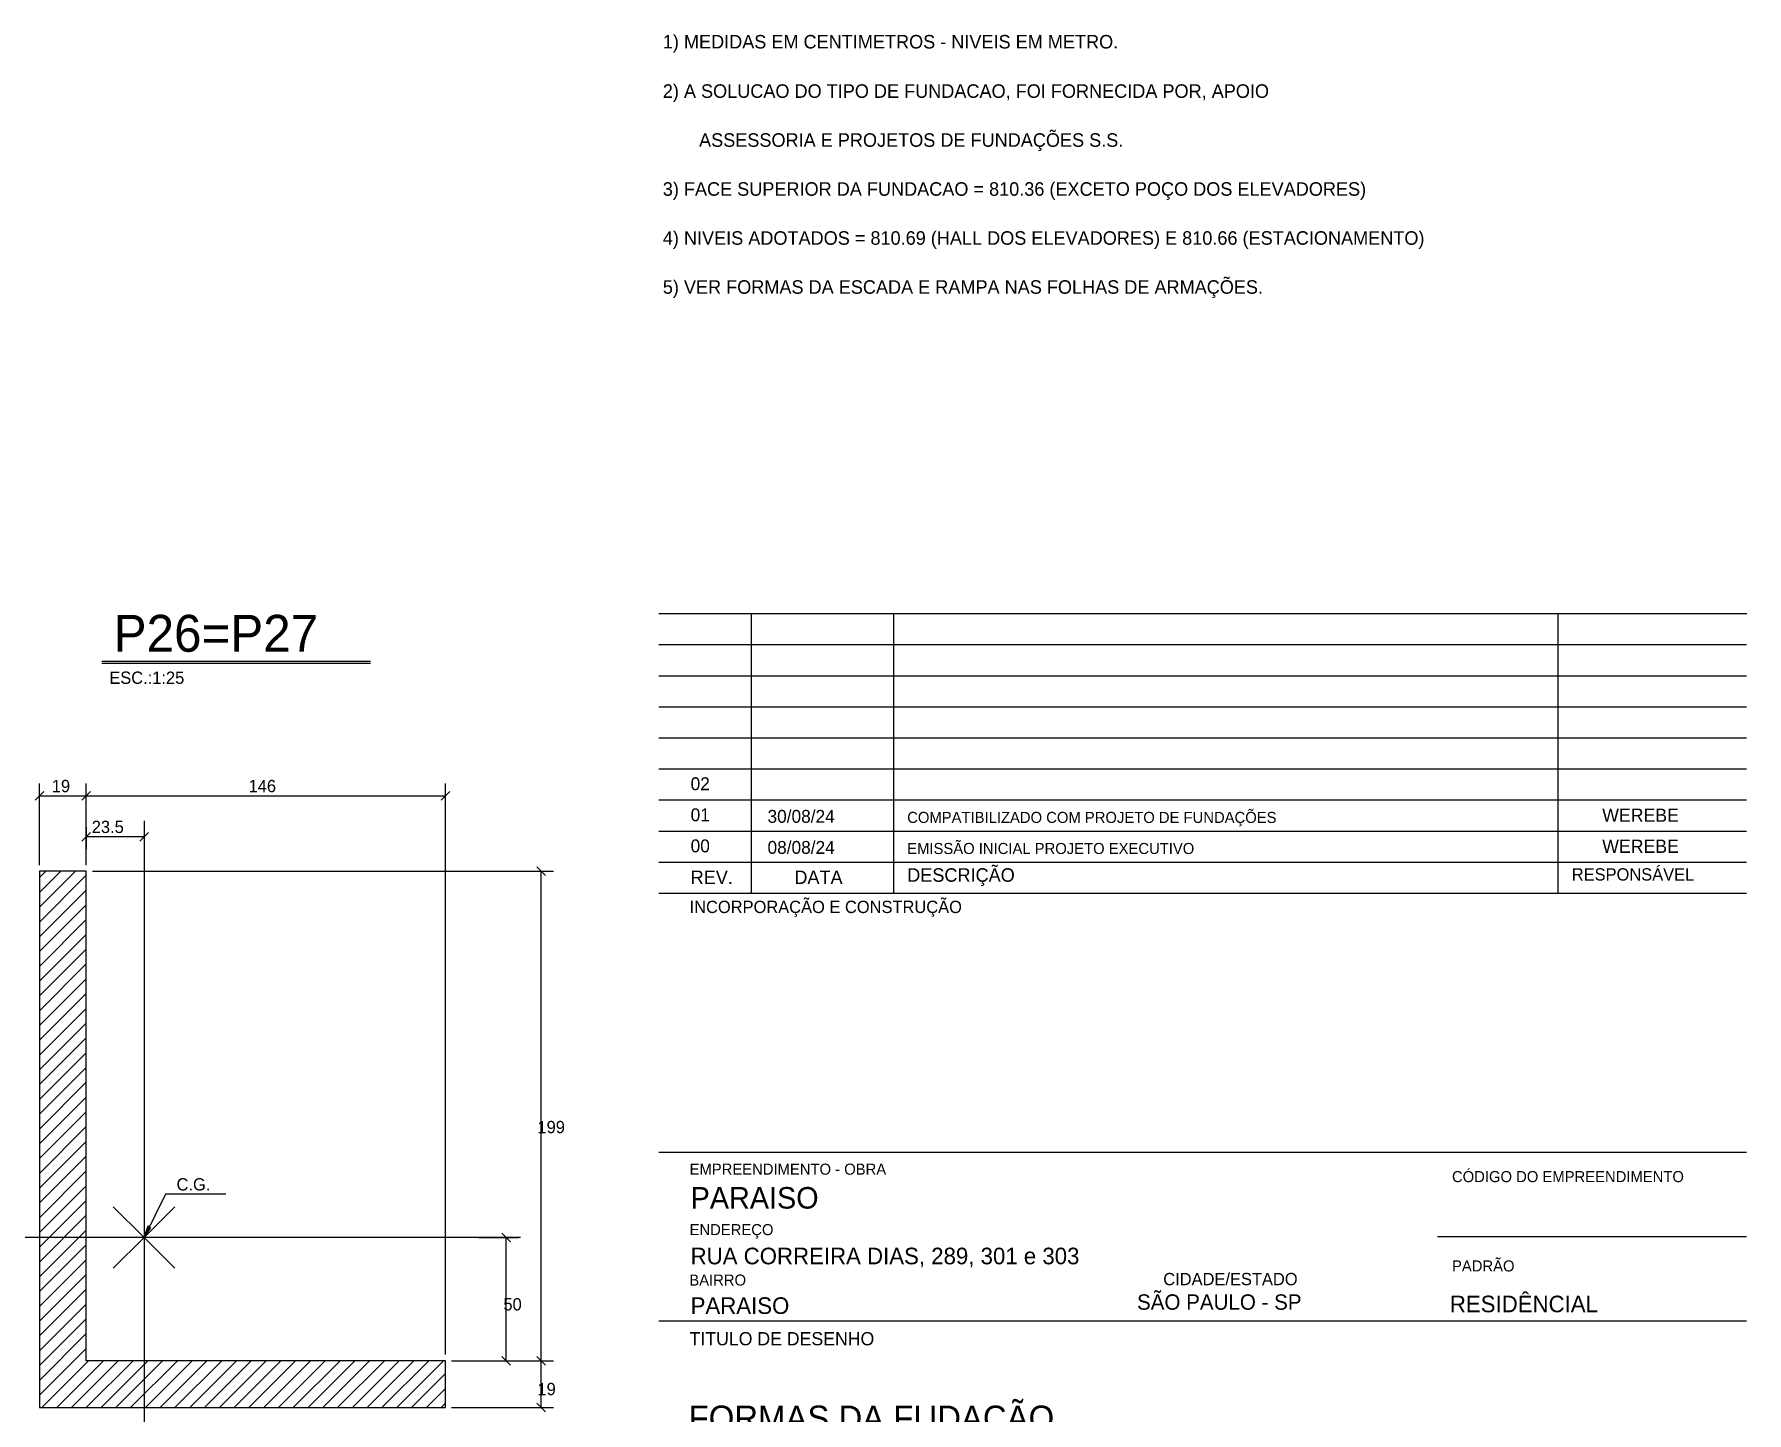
# Model space of a CAD drawing. Header units: metres. Extents: x -5 to 8419, y -6 to 3991.
# Drawn here: x 6977 to 8369, y 1125 to 2246 of the extents above; entities that cross this region are included whole.
import ezdxf

# ---------------------------------------------------------------- set-up
doc = ezdxf.new("R2010")
doc.units = ezdxf.units.M

msp = doc.modelspace()

# ---------------------------------------------------------------- linework, layer by layer
at = {"layer": '1', "color": 1}
for p, q in [((8369.127539, 1547.155801), (7484.895681, 1547.155801)), ((8369.127539, 1336.641449), (7484.895681, 1336.641449)), ((8369.127539, 1268.080276), (8118.099189, 1268.080276)), ((8369.127539, 1199.519104), (7484.895681, 1199.519104))]:
    msp.add_line(p, q, dxfattribs=at)
at = {"layer": '2', "color": 2}
for p, q in [((6977.893625, 1623.00877), (6984.964693, 1630.079838)), ((7015.893625, 1623.00877), (7022.964693, 1630.079838)), ((7015.893625, 1623.00877), (7022.964693, 1630.079838)), ((7307.893625, 1623.00877), (7314.964693, 1630.079838)), ((7022.964693, 1596.878869), (7015.893625, 1589.807801)), ((7069.964693, 1596.878869), (7062.893625, 1589.807801)), ((7392.816897, 1561.717427), (7385.745829, 1568.788495)), ((7066.429159, 1267.43428), (7041.429159, 1292.43428)), ((7066.429159, 1267.43428), (7091.429159, 1292.43428)), ((7066.429159, 1267.43428), (7041.429159, 1242.43428)), ((7066.429159, 1267.43428), (7091.429159, 1242.43428)), ((7364.409615, 1263.898746), (7357.338547, 1270.969814)), ((7364.409615, 1163.717427), (7357.338547, 1170.788495)), ((7392.816897, 1163.717427), (7385.745829, 1170.788495)), ((7392.816897, 1163.717427), (7385.745829, 1170.788495)), ((7392.816897, 1125.717427), (7385.745829, 1132.788495))]:
    msp.add_line(p, q, dxfattribs=at)
at = {"layer": '3', "color": 3}
for p, q in [((6981.429159, 1560.041468), (6986.640652, 1565.252961)), ((6981.429159, 1548.020653), (6998.661468, 1565.252961)), ((6981.429159, 1535.999837), (7010.682283, 1565.252961)), ((6981.429159, 1560.041468), (6986.640652, 1565.252961)), ((6981.429159, 1548.020653), (6998.661468, 1565.252961)), ((6981.429159, 1535.999837), (7010.682283, 1565.252961)), ((6981.429159, 1523.979022), (7019.429159, 1561.979022)), ((6981.429159, 1523.979022), (7019.429159, 1561.979022)), ((6981.429159, 1511.958207), (7019.429159, 1549.958207)), ((6981.429159, 1511.958207), (7019.429159, 1549.958207)), ((6981.429159, 1499.937391), (7019.429159, 1537.937391)), ((6981.429159, 1499.937391), (7019.429159, 1537.937391)), ((6981.429159, 1487.916576), (7019.429159, 1525.916576)), ((6981.429159, 1487.916576), (7019.429159, 1525.916576)), ((6981.429159, 1475.895761), (7019.429159, 1513.895761)), ((6981.429159, 1475.895761), (7019.429159, 1513.895761)), ((6981.429159, 1463.874946), (7019.429159, 1501.874946)), ((6981.429159, 1463.874946), (7019.429159, 1501.874946)), ((6981.429159, 1451.85413), (7019.429159, 1489.85413)), ((6981.429159, 1451.85413), (7019.429159, 1489.85413)), ((6981.429159, 1439.833315), (7019.429159, 1477.833315)), ((6981.429159, 1439.833315), (7019.429159, 1477.833315)), ((6981.429159, 1427.8125), (7019.429159, 1465.8125)), ((6981.429159, 1427.8125), (7019.429159, 1465.8125)), ((6981.429159, 1415.791684), (7019.429159, 1453.791684)), ((6981.429159, 1415.791684), (7019.429159, 1453.791684)), ((6981.429159, 1403.770869), (7019.429159, 1441.770869)), ((6981.429159, 1403.770869), (7019.429159, 1441.770869)), ((6981.429159, 1391.750054), (7019.429159, 1429.750054)), ((6981.429159, 1391.750054), (7019.429159, 1429.750054)), ((6981.429159, 1379.729239), (7019.429159, 1417.729239)), ((6981.429159, 1379.729239), (7019.429159, 1417.729239)), ((6981.429159, 1367.708423), (7019.429159, 1405.708423)), ((6981.429159, 1367.708423), (7019.429159, 1405.708423)), ((6981.429159, 1355.687608), (7019.429159, 1393.687608)), ((6981.429159, 1355.687608), (7019.429159, 1393.687608)), ((6981.429159, 1343.666793), (7019.429159, 1381.666793)), ((6981.429159, 1343.666793), (7019.429159, 1381.666793)), ((6981.429159, 1331.645977), (7019.429159, 1369.645977)), ((6981.429159, 1331.645977), (7019.429159, 1369.645977)), ((6981.429159, 1319.625162), (7019.429159, 1357.625162)), ((6981.429159, 1319.625162), (7019.429159, 1357.625162)), ((6981.429159, 1307.604347), (7019.429159, 1345.604347)), ((6981.429159, 1307.604347), (7019.429159, 1345.604347)), ((6981.429159, 1295.583532), (7019.429159, 1333.583532)), ((6981.429159, 1295.583532), (7019.429159, 1333.583532)), ((6981.429159, 1283.562716), (7019.429159, 1321.562716)), ((6981.429159, 1283.562716), (7019.429159, 1321.562716)), ((6981.429159, 1271.541901), (7019.429159, 1309.541901)), ((6981.429159, 1271.541901), (7019.429159, 1309.541901)), ((6981.429159, 1259.521086), (7019.429159, 1297.521086)), ((6981.429159, 1259.521086), (7019.429159, 1297.521086)), ((6981.429159, 1247.500271), (7019.429159, 1285.500271)), ((6981.429159, 1247.500271), (7019.429159, 1285.500271)), ((6981.429159, 1235.479455), (7019.429159, 1273.479455)), ((6981.429159, 1235.479455), (7019.429159, 1273.479455)), ((6981.429159, 1223.45864), (7019.429159, 1261.45864)), ((6981.429159, 1223.45864), (7019.429159, 1261.45864)), ((6981.429159, 1211.437825), (7019.429159, 1249.437825)), ((6981.429159, 1211.437825), (7019.429159, 1249.437825)), ((6981.429159, 1199.417009), (7019.429159, 1237.417009)), ((6981.429159, 1199.417009), (7019.429159, 1237.417009)), ((6981.429159, 1187.396194), (7019.429159, 1225.396194)), ((6981.429159, 1187.396194), (7019.429159, 1225.396194)), ((6981.429159, 1175.375379), (7019.429159, 1213.375379)), ((6981.429159, 1175.375379), (7019.429159, 1213.375379)), ((6981.429159, 1163.354564), (7019.429159, 1201.354564)), ((6981.429159, 1163.354564), (7019.429159, 1201.354564)), ((6981.429159, 1151.333748), (7019.429159, 1189.333748)), ((6981.429159, 1151.333748), (7019.429159, 1189.333748)), ((6981.429159, 1139.312933), (7019.429159, 1177.312933)), ((6981.429159, 1139.312933), (7019.429159, 1177.312933)), ((6983.390003, 1129.252961), (7021.390003, 1167.252961)), ((6983.390003, 1129.252961), (7021.390003, 1167.252961)), ((6995.410818, 1129.252961), (7033.410818, 1167.252961)), ((6995.410818, 1129.252961), (7033.410818, 1167.252961)), ((7007.431633, 1129.252961), (7045.431633, 1167.252961)), ((7007.431633, 1129.252961), (7045.431633, 1167.252961)), ((7019.452448, 1129.252961), (7057.452448, 1167.252961)), ((7019.452448, 1129.252961), (7057.452448, 1167.252961)), ((7031.473264, 1129.252961), (7069.473264, 1167.252961)), ((7031.473264, 1129.252961), (7069.473264, 1167.252961)), ((7043.494079, 1129.252961), (7081.494079, 1167.252961)), ((7043.494079, 1129.252961), (7081.494079, 1167.252961)), ((7055.514894, 1129.252961), (7093.514894, 1167.252961)), ((7055.514894, 1129.252961), (7093.514894, 1167.252961)), ((7067.535709, 1129.252961), (7105.535709, 1167.252961)), ((7067.535709, 1129.252961), (7105.535709, 1167.252961)), ((7079.556525, 1129.252961), (7117.556525, 1167.252961)), ((7079.556525, 1129.252961), (7117.556525, 1167.252961)), ((7091.57734, 1129.252961), (7129.57734, 1167.252961)), ((7091.57734, 1129.252961), (7129.57734, 1167.252961)), ((7103.598155, 1129.252961), (7141.598155, 1167.252961)), ((7103.598155, 1129.252961), (7141.598155, 1167.252961)), ((7115.618971, 1129.252961), (7153.618971, 1167.252961)), ((7115.618971, 1129.252961), (7153.618971, 1167.252961)), ((7127.639786, 1129.252961), (7165.639786, 1167.252961)), ((7127.639786, 1129.252961), (7165.639786, 1167.252961)), ((7139.660601, 1129.252961), (7177.660601, 1167.252961)), ((7139.660601, 1129.252961), (7177.660601, 1167.252961)), ((7151.681416, 1129.252961), (7189.681416, 1167.252961)), ((7151.681416, 1129.252961), (7189.681416, 1167.252961)), ((7163.702232, 1129.252961), (7201.702232, 1167.252961)), ((7163.702232, 1129.252961), (7201.702232, 1167.252961)), ((7175.723047, 1129.252961), (7213.723047, 1167.252961)), ((7175.723047, 1129.252961), (7213.723047, 1167.252961)), ((7187.743862, 1129.252961), (7225.743862, 1167.252961)), ((7187.743862, 1129.252961), (7225.743862, 1167.252961)), ((7199.764678, 1129.252961), (7237.764678, 1167.252961)), ((7199.764678, 1129.252961), (7237.764678, 1167.252961)), ((7211.785493, 1129.252961), (7249.785493, 1167.252961)), ((7211.785493, 1129.252961), (7249.785493, 1167.252961)), ((7223.806308, 1129.252961), (7261.806308, 1167.252961)), ((7223.806308, 1129.252961), (7261.806308, 1167.252961)), ((7235.827123, 1129.252961), (7273.827123, 1167.252961)), ((7235.827123, 1129.252961), (7273.827123, 1167.252961)), ((7247.847939, 1129.252961), (7285.847939, 1167.252961)), ((7247.847939, 1129.252961), (7285.847939, 1167.252961)), ((7259.868754, 1129.252961), (7297.868754, 1167.252961)), ((7259.868754, 1129.252961), (7297.868754, 1167.252961)), ((7271.889569, 1129.252961), (7309.889569, 1167.252961)), ((7271.889569, 1129.252961), (7309.889569, 1167.252961)), ((7283.910385, 1129.252961), (7311.429159, 1156.771736)), ((7283.910385, 1129.252961), (7311.429159, 1156.771736)), ((7295.9312, 1129.252961), (7311.429159, 1144.75092)), ((7295.9312, 1129.252961), (7311.429159, 1144.75092)), ((7307.952015, 1129.252961), (7311.429159, 1132.730105)), ((7307.952015, 1129.252961), (7311.429159, 1132.730105))]:
    msp.add_line(p, q, dxfattribs=at)
at = {"layer": '6', "color": 6}
for p, q in [((7032.224855, 1736.198135), (7250.490094, 1736.198135)), ((7032.224855, 1734.400095), (7250.490094, 1734.400095))]:
    msp.add_line(p, q, dxfattribs=at)
at = {"layer": '7', "color": 7}
msp.add_lwpolyline([(6981.429159, 1129.252961), (7311.429159, 1129.252961), (7311.429159, 1167.252961), (7019.429159, 1167.252961), (7019.429159, 1565.252961), (6981.429159, 1565.252961), (6981.429159, 1129.252961)], dxfattribs=at)
msp.add_lwpolyline([(6981.429159, 1129.252961), (7311.429159, 1129.252961), (7311.429159, 1167.252961), (7019.429159, 1167.252961), (7019.429159, 1565.252961), (6981.429159, 1565.252961), (6981.429159, 1129.252961)], dxfattribs=at)
at = {"layer": '9', "color": 9}
for p, q in [((8369.384196, 1774.529708), (7484.895681, 1774.529708)), ((7559.92907, 1774.529708), (7559.92907, 1547.155801)), ((7675.865651, 1547.155801), (7675.865651, 1774.529708)), ((8216.139359, 1547.155801), (8216.139359, 1774.529708)), ((8369.127539, 1749.26594), (7484.895681, 1749.26594)), ((8369.127539, 1724.002173), (7484.895681, 1724.002173)), ((8369.127539, 1698.738406), (7484.895681, 1698.738406)), ((8369.127539, 1673.474638), (7484.895681, 1673.474638)), ((8369.127539, 1648.210871), (7484.895681, 1648.210871)), ((6981.429159, 1570.252961), (6981.429159, 1636.544304)), ((7019.429159, 1570.252961), (7019.429159, 1636.544304)), ((7019.429159, 1570.252961), (7019.429159, 1636.544304)), ((7311.429159, 1172.252961), (7311.429159, 1636.544304)), ((6981.429159, 1626.544304), (7019.429159, 1626.544304)), ((7019.429159, 1626.544304), (7311.429159, 1626.544304)), ((8369.127539, 1622.947103), (7484.895681, 1622.947103)), ((7019.429159, 1601.124806), (7019.429159, 1583.343335)), ((7066.429159, 1606.315574), (7066.429159, 1058.261033)), ((7066.429159, 1601.315574), (7066.429159, 1583.343335)), ((7066.429159, 1593.343335), (7019.429159, 1593.343335)), ((8369.127539, 1597.683336), (7484.895681, 1597.683336)), ((7024.429159, 1565.252961), (7399.281363, 1565.252961)), ((7389.281363, 1167.252961), (7389.281363, 1565.252961)), ((8369.127539, 1572.419569), (7484.895681, 1572.419569)), ((7372.342255, 1267.43428), (6899.148767, 1267.43428)), ((7338.724934, 1267.43428), (7370.874081, 1267.43428)), ((7360.874081, 1167.252961), (7360.874081, 1267.43428)), ((7316.429159, 1167.252961), (7399.281363, 1167.252961)), ((7316.429159, 1167.252961), (7399.281363, 1167.252961)), ((7321.429159, 1167.252961), (7370.874081, 1167.252961)), ((7389.281363, 1129.252961), (7389.281363, 1167.252961)), ((7316.429159, 1129.252961), (7399.281363, 1129.252961))]:
    msp.add_line(p, q, dxfattribs=at)
msp.add_lwpolyline([(7132.832133, 1302.70702), (7083.900084, 1302.70702), (7066.429159, 1267.43428), (7069.660019, 1276.897976), (7066.429159, 1267.43428), (7071.999315, 1275.7393)], dxfattribs=at)

# ---------------------------------------------------------------- texts
at = {"layer": '2', "color": 2}
for s, p in [('ESC.:1:25', (7038.163493, 1717.616876)), ('19', (6991.429159, 1629.544304)), ('146', (7151.429159, 1629.544304)), ('23.5', (7023.929159, 1596.343335)), ('199', (7386.281363, 1352.252961)), ('C.G.', (7092.860425, 1305.703761)), ('50', (7358.576214, 1208.173484)), ('19', (7386.281363, 1139.252961))]:
    msp.add_text(s, height=10, dxfattribs=at).set_placement(p)
at = {"layer": '3', "color": 3}
for s, height, p in [('1) MEDIDAS EM CENTIMETROS - NIVEIS EM METRO.', 11, (7488.164679, 2234.196673)), ('2) A SOLUCAO DO TIPO DE FUNDACAO, FOI FORNECIDA POR, APOIO', 11, (7488.164679, 2194.070967)), ('ASSESSORIA E PROJETOS DE FUNDAÇÕES S.S.', 11, (7517.630848, 2154.265791)), ('3) FACE SUPERIOR DA FUNDACAO = 810.36 (EXCETO POÇO DOS ELEVADORES)', 11, (7488.164679, 2114.460615)), ('4) NIVEIS ADOTADOS = 810.69 (HALL DOS ELEVADORES) E 810.66 (ESTACIONAMENTO)', 11, (7488.164679, 2074.617236)), ('5) VER FORMAS DA ESCADA E RAMPA NAS FOLHAS DE ARMAÇÕES.', 11, (7488.164679, 2034.773857)), ('02', 10.5, (7510.782486, 1631.155763)), ('01', 10.5, (7510.782486, 1605.891996)), ('30/08/24', 10.5, (7573.295751, 1604.636421)), ('COMPATIBILIZADO COM PROJETO DE FUNDAÇÕES', 9, (7686.853623, 1604.523111)), ('WEREBE', 10.749893, (8251.91877, 1605.457043)), ('00', 10.499895, (7510.782486, 1580.628228)), ('08/08/24', 10.5, (7573.295751, 1579.372654)), ('EMISSÃO INICIAL PROJETO EXECUTIVO', 9, (7686.853623, 1579.259344)), ('WEREBE', 10.749893, (8251.91877, 1580.193275)), ('REV.', 10.99989, (7510.782486, 1554.864466)), ('DATA', 10.99989, (7595.112143, 1554.864466)), ('DESCRIÇÃO', 10.99989, (7686.853623, 1556.69619)), ('RESPONSÁVEL', 9.9999, (8227.127331, 1557.69618)), ('INCORPORAÇÃO E CONSTRUÇÃO', 9.9999, (7509.932859, 1531.276885)), ('EMPREENDIMENTO - OBRA', 8.99991, (7509.932859, 1318.537397)), ('CÓDIGO DO EMPREENDIMENTO', 8.99991, (8129.749966, 1312.491046)), ('ENDEREÇO', 8.99991, (7509.932859, 1269.375451)), ('CIDADE/ESTADO', 9.9999, (7895.020583, 1228.670556)), ('PADRÃO', 8.99991, (8129.749966, 1239.865775)), ('BAIRRO', 8.99991, (7509.709505, 1228.358501)), ('TITULO DE DESENHO', 10.749893, (7509.932859, 1179.812221))]:
    msp.add_text(s, height=height, dxfattribs=at).set_placement(p)
at = {"layer": '4', "color": 4}
for s, height, p in [('RUA CORREIRA DIAS, 289, 301 e 303', 13.5, (7510.782486, 1245.687415)), ('PARAISO', 13.5, (7510.782486, 1205.336345)), ('SÃO PAULO - SP', 12.499875, (7873.696121, 1208.748954)), ('RESIDÊNCIAL', 13.5, (8128.027828, 1206.682591))]:
    msp.add_text(s, height=height, dxfattribs=at).set_placement(p)
at = {"layer": '6', "color": 6}
for s, height, p in [('P26=P27', 30, (7041.739402, 1743.722224)), ('PARAISO', 17.5, (7510.782486, 1290.977793)), ('FORMAS DA FUDAÇÃO', 20, (7509.156508, 1110.813724))]:
    msp.add_text(s, height=height, dxfattribs=at).set_placement(p)

doc.saveas('drawing.dxf')
